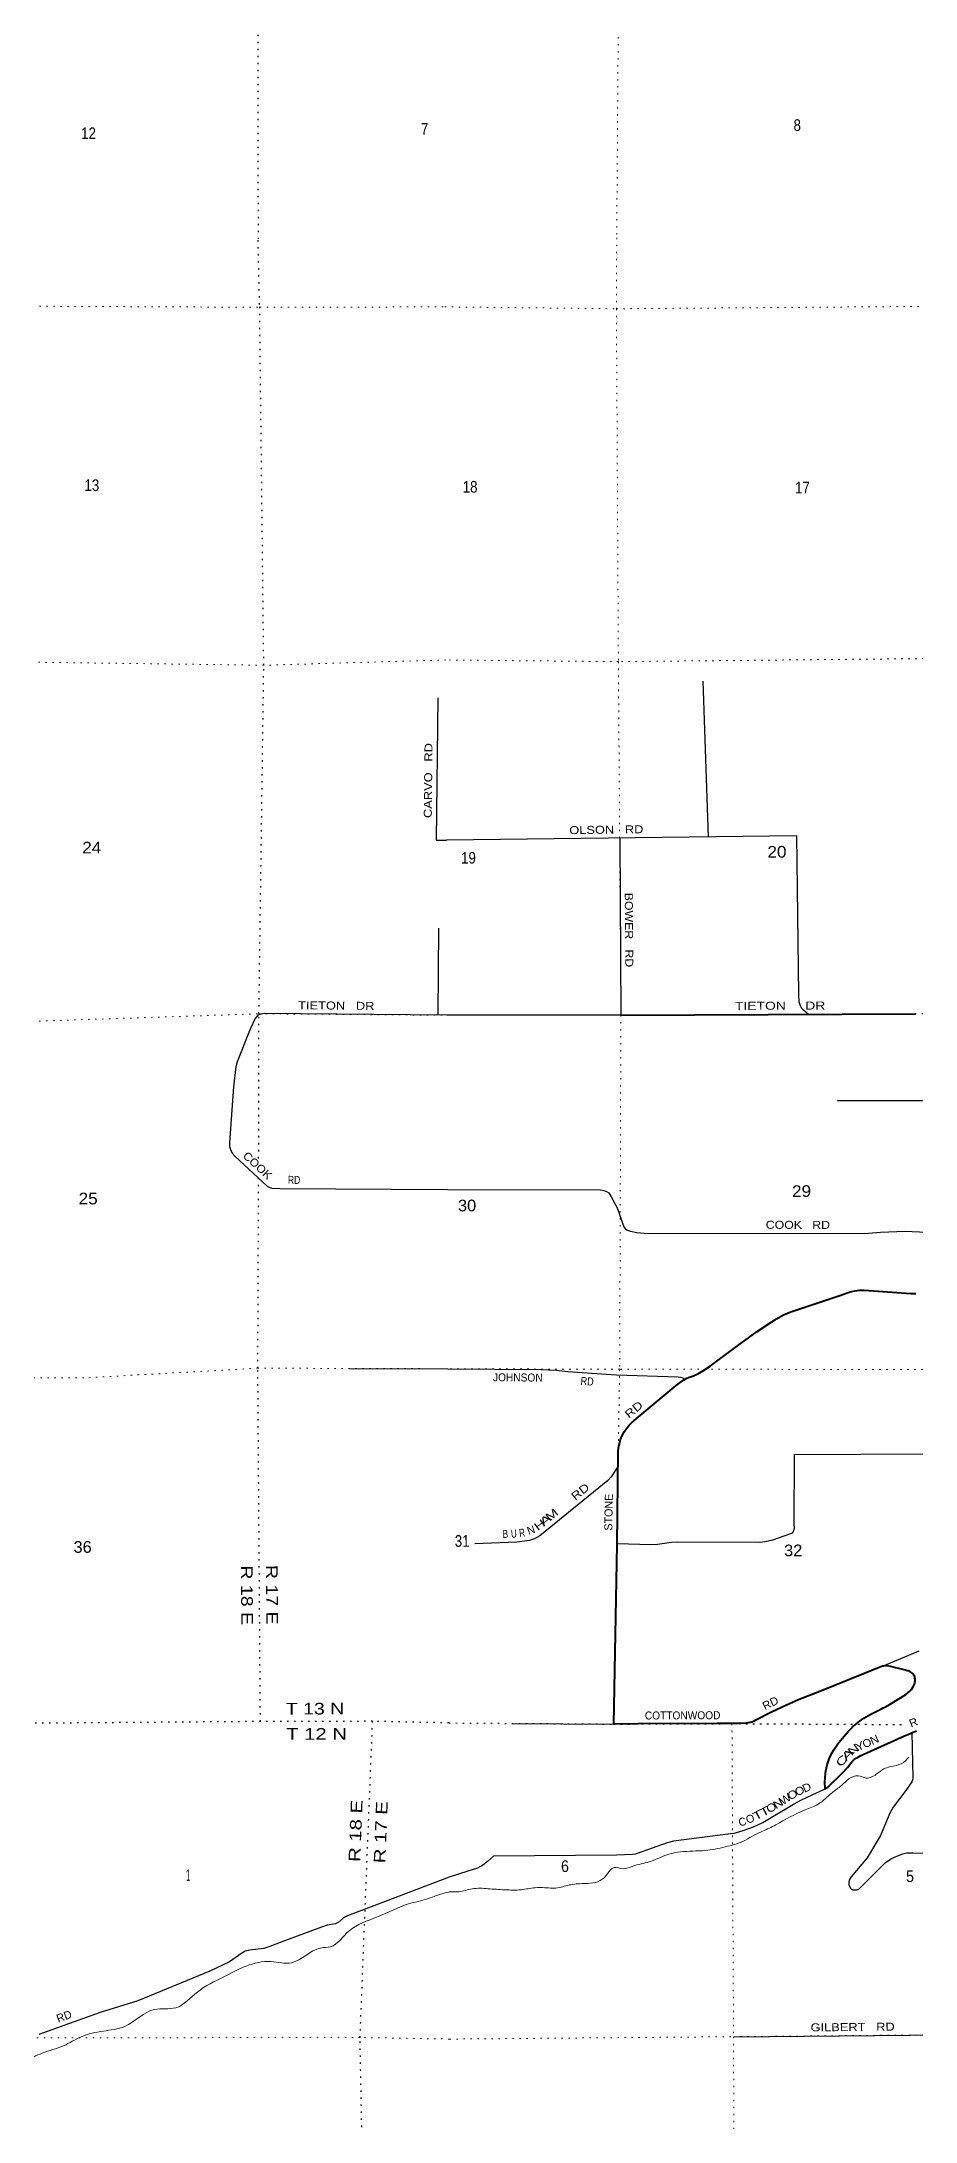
# Model space of a CAD drawing. Header units: feet. Extents: x -6 to 252658, y -374658 to -170635.
# Drawn here: x 56992 to 70101, y -348777 to -317587 of the extents above; entities that cross this region are included whole.
import ezdxf
from ezdxf.enums import TextEntityAlignment as Align

# ---------------------------------------------------------------- set-up
doc = ezdxf.new("R2010")
doc.units = ezdxf.units.FT
doc.header["$LTSCALE"] = 70
doc.linetypes.add('DOTTED', pattern=[1.5, 0.3, -1.2])
for name, color, linetype, lineweight in [('26', 7, 'Continuous', 40), ('27', 7, 'Continuous', 13), ('29', 7, 'Continuous', 25), ('30', 7, 'Continuous', 13), ('39', 7, 'Continuous', 13), ('6', 7, 'DOTTED', 25), ('7', 7, 'DOTTED', 13)]:
    doc.layers.add(name, color=color, linetype=linetype, lineweight=lineweight)

msp = doc.modelspace()

# ---------------------------------------------------------------- linework, layer by layer
at = {"layer": '26'}
for points in [[(65682.6, -332187.48), (70103.74, -332166.81)], [(66584.29, -337688.07), (66622.24, -337660.42), (66662.88, -337636.9), (66705.75, -337617.76), (66742.47, -337605.41), (66772.27, -337594.41), (66848.1, -337560.03), (66919.92, -337517.9), (67021.33, -337453.13), (67375.07, -337187.55), (67726.86, -336930.02), (67944.81, -336783.91), (67999.73, -336750.98), (68018.84, -336739.15), (68123.81, -336682.91), (68234.09, -336637.95), (68279.12, -336620.99), (68980.45, -336385.43), (69074.89, -336350.77), (69120.44, -336336.02), (69190.63, -336319.88), (69262.12, -336311.16), (69334.13, -336309.97), (70029.62, -336358.94), (70071.15, -336360.74), (70079.62, -336360.76), (70107.47, -336360.84)], [(68748.03, -343788.7), (68746.72, -343763.39), (68743.8, -343706.49), (68744.87, -343612.89), (68755.73, -343519.91), (68776.24, -343428.58), (68806.18, -343339.89), (68835.51, -343273.94), (68875.89, -343202.87), (68948.11, -343097.89), (69030.91, -343001.04), (69090.11, -342928.39), (69156.58, -342862.34), (69164.18, -342855.86), (69189.99, -342833.85), (69214.18, -342813.52), (69235.16, -342795.88), (69329.17, -342728.85), (69429.67, -342672.02), (69590.72, -342589.58), (69615.52, -342576.88), (69640.72, -342562.71), (69720.45, -342517.88), (69745.63, -342503.72), (69770.45, -342488.36), (69956.12, -342373.46), (70016.88, -342323.64), (70041.52, -342300.13), (70058.71, -342274.77), (70073.15, -342247.75), (70084.69, -342219.36), (70091.62, -342196.39), (70094.7, -342180.79), (70096.35, -342163.55), (70096.18, -342146.24), (70094.2, -342129.04), (70090.44, -342112.14), (70089.88, -342110.63), (70083.63, -342096.5), (70075.93, -342083.1), (70066.88, -342070.58), (70056.57, -342059.07), (70045.11, -342048.7), (70032.63, -342039.59), (70019.27, -342031.83), (70005.17, -342025.51), (69990.49, -342020.7), (69975.38, -342017.45), (69952.9, -342011.97), (69706.54, -341951.91), (69681.42, -341947.29), (69656.54, -341944.72), (69653.34, -341944.49), (69635.1, -341945.12), (69617.03, -341947.65), (69607.18, -341950.1), (69582.31, -341958.25), (69557.18, -341968.43), (68692.87, -342318.61), (68307.36, -342471), (68299.65, -342473.9), (68166.05, -342532.83), (67939.88, -342640.94), (67695.24, -342765.32), (67670.38, -342777.96), (67645.24, -342788.09), (67619.57, -342795.45), (67612.96, -342796.61), (67587.75, -342800.71), (67562.96, -342802.44), (67441.11, -342810.92), (67178.05, -342811.27), (67153.05, -342811.3), (67128.05, -342811.32), (65940.44, -342815.76), (65575.49, -342818.41), (65626.68, -340131.88), (65643.86, -338728.34), (65648.32, -338673.71), (65659.49, -338611.37), (65677.12, -338550.55), (65701, -338491.89), (65730.89, -338436.06), (65766.45, -338383.66), (65807.29, -338335.26), (65852.97, -338291.4), (65867.52, -338279.22), (65883.9, -338266.42), (66509.1, -337741.8), (66584.29, -337688.07)], [(68748.03, -343788.7), (68753.75, -343785.49), (68787.12, -343761.97), (69012.46, -343543.44), (69079.64, -343468.62), (69131.67, -343404.12), (69156.29, -343375.75), (69183.74, -343350.1), (69213.72, -343327.47), (69245.9, -343308.09), (69274.39, -343294.49), (69936.81, -342995.68), (69962.32, -342984.17), (69986.81, -342973.6), (70067.75, -342938.67), (70068.06, -342938.56), (70093.6, -342929.45), (70118.06, -342920.27)]]:
    msp.add_lwpolyline(points, dxfattribs=at)
at = {"layer": '29'}
for p, q in [((66912.12, -327178.71), (66990.16, -329514.28)), ((65665.89, -329530.88), (65682.6, -332187.48)), ((62945.82, -330884.42), (62934.45, -332188.26)), ((65682.6, -332187.48), (63070.1, -332189.55)), ((61607.53, -337485.16), (63086.34, -337489.47)), ((64060.28, -342807.9), (65575.49, -342818.41))]:
    msp.add_line(p, q, dxfattribs=at)
for points in [[(62933.92, -327429.86), (62911.3, -329565.03), (63064.69, -329563.5)], [(68493.81, -332172.12), (68420.18, -332111.8), (68397.59, -332086.94), (68380.92, -332057.25), (68370.48, -332030.43), (68359.19, -331987.49), (68354.29, -331878.36), (68323.66, -329497.56), (63064.69, -329563.5)], [(63070.1, -332189.55), (60332.63, -332163.5), (60286.04, -332171.02), (60237.93, -332189.07), (60194.32, -332235.7), (60119.57, -332398.6), (59925.22, -332886.99), (59904.57, -332963.5), (59871.97, -333260.76), (59808.66, -334096.6), (59812.48, -334157.99), (59824.5, -334203.11), (59851.56, -334254.26), (59888.9, -334302.49), (60375.16, -334751.69), (60407.82, -334768.67), (60446.9, -334780.71), (60566.94, -334785.76), (63079.1, -334800.36)], [(68925.55, -333469.31), (71955.05, -333466.8), (71993.23, -333471.3), (72022.59, -333479.21), (72044.05, -333492.22), (72062.13, -333508.04), (72086.07, -333530.42), (72202.85, -333662.46), (72234.95, -333690.54), (72283.53, -333726.71), (72466.68, -333838.08), (72957.87, -334114.34), (72994.17, -334129.04), (73045.98, -334143.72), (73110.83, -334151.51), (73625.44, -334151.21)], [(63079.1, -334800.36), (65377.03, -334808.2), (65427.01, -334817.04), (65467.68, -334833.99), (65499.3, -334853.2), (65532.07, -334899.09), (65627.04, -335078.19), (65727.46, -335359.48), (65745.54, -335386.61), (65774.9, -335411.47), (65825.01, -335428.39), (65924, -335447.63), (66030.14, -335457.16), (69337.08, -335463.57), (69576.24, -335440.21), (69946.1, -335425.3), (70802.6, -335468.18), (73143.29, -335485.55)], [(63086.34, -337489.47), (64491.75, -337499.97), (64710.88, -337511.27), (64885.74, -337530.4), (65536.17, -337577.34), (65614.71, -337582.66), (66542.98, -337611.84), (66583.64, -337616.36), (66613.01, -337627.66), (66636.09, -337652.41)], [(65641.15, -338949.57), (65537.55, -339108.03), (65488, -339164.57), (64464.48, -339996.66), (64385.58, -340041.51), (64311.88, -340064.49), (64118.96, -340087.99), (63489.81, -340114.13)], [(65626.92, -340112.38), (66135.38, -340124.48), (66231.36, -340119.18), (66442.86, -340089.29), (66538.6, -340085.28), (67761.61, -340091.43), (67839.85, -340081.88), (67961.84, -340057.02), (68230.67, -339962.09), (68257.78, -339948.53), (68273.6, -339928.19), (68284.89, -339880.72), (68283.54, -339817.84), (68284.71, -338777.16), (77240.44, -338731.05)], [(69605, -341950.81), (70155.43, -341720.55)], [(70048.53, -342946.37), (70063.01, -343622.53), (70059.42, -343654.75), (70045.87, -343684.13), (69959, -343815.07), (69765.74, -344062.72), (69714.66, -344151.82), (69574.86, -344486.88), (69374.75, -344823.77), (69138.32, -345108.31), (69108.34, -345160.06), (69100.43, -345194.52), (69102.69, -345224.47), (69112.58, -345252.88), (69128.67, -345279.85), (69143.35, -345293.97), (69163.68, -345303.01), (69203.18, -345305.4), (69222.42, -345305.27), (69235.98, -345300.19), (69251.79, -345291.71), (69355.64, -345187.35), (69596.23, -344949.03), (69649.39, -344898.43), (69726.2, -344844.19), (69798.88, -344807.03), (69913.71, -344762.82), (69972.45, -344751.52), (70060.05, -344747.58), (77993.07, -344760.58)], [(67365.13, -344458.29), (67516.29, -344416.11), (67670.93, -344360.48), (67812.62, -344292.44), (68273.96, -344020.19), (68392.96, -343954.54), (68560.32, -343872.15), (68716.71, -343806.26), (68748.03, -343788.7)], [(67365.13, -344458.29), (66473.22, -344573.54), (66378.08, -344597.97), (65928.53, -344760.7), (65896.9, -344769.74), (65858.62, -344774.52), (65617.4, -344781.79), (63772, -344798.08), (63681.76, -344880.16), (63606.22, -344938.13), (63565.56, -344960.73), (63529.41, -344978.81), (63387.09, -345024.01), (63107.48, -345113.65)], [(63107.48, -345113.65), (61580.47, -345694.78), (61521.98, -345723.58), (61454.19, -345785.03), (61403.14, -345814.9), (61276.79, -345836.17), (61188.64, -345863.04), (60610.57, -346076.47), (60398.81, -346161.06), (60325.52, -346184.23), (60114.68, -346207.69), (60047.06, -346225.71), (59997.41, -346252.82), (59811.59, -346384.23), (59514.26, -346524.04), (58433.99, -346967.74), (57868.24, -347145.11), (56951.03, -347473.81)], [(67374.46, -347506.75), (72667.56, -347460.4), (78000.93, -347468.66)]]:
    msp.add_lwpolyline(points, dxfattribs=at)
at = {"layer": '39'}
for points in [[(69997.91, -343316.32), (69948.61, -343374.48), (69818.48, -343437.61), (69626.05, -343491.08), (69514.1, -343570.18), (69359.84, -343627.43), (69241.15, -343593.99), (69102.89, -343641.09), (68990.75, -343740.26), (68849.5, -343849.17), (68639.43, -344019.94), (68447.18, -344103.56), (68004.83, -344329.48), (67806.64, -344425.2), (67680.51, -344484.29), (67552.46, -344557.47), (67281.96, -344651.63), (66985.14, -344709.76), (66623.81, -344730.09), (66443.26, -344757.34), (66108.72, -344884.07), (65862.14, -344949.93), (65715.79, -344987.03), (65579.13, -344969.78), (65481.32, -345062.87), (65371.54, -345166.09), (65062.59, -345212.24), (64857.96, -345243.66), (64759.74, -345270.41), (64542.87, -345271.75), (64396.29, -345272.65), (64185.63, -345302.1), (63940.65, -345303.62), (63689.54, -345287.07), (63450.58, -345288.55), (63252.07, -345334.01), (63108.45, -345331.69)], [(63109.18, -345331.78), (62956.75, -345375.01), (62783.52, -345438.69), (62495.63, -345516), (62032.23, -345709.27), (61600.9, -345922.77), (61324.25, -346156.99), (61177.39, -346176.53), (60739.98, -346398.06), (60430.48, -346378.75), (60060.21, -346447.69), (59725.64, -346609.29), (59328.4, -346837), (59003.49, -347073.04), (58687.73, -347097.96), (58238.09, -347351.61), (57918.07, -347422.76), (57585.91, -347507.94), (57319.84, -347641.65), (57001.62, -347753.03), (56741.63, -347876.7)]]:
    msp.add_spline(points, degree=3, dxfattribs=at)
at = {"layer": '6'}
for points in [[(60184.91, -291819.32), (60183.27, -294887.02), (60212.91, -300232.29), (60218.18, -305557.72), (60221.77, -310913.33), (60232.05, -316329.2), (60239.22, -320544.63)], [(60248.17, -334334.52), (60252.56, -332162.29), (60325.12, -326939.26), (60262.96, -321529.21), (60239.22, -320544.63)], [(60274.4, -342780.32), (60235.79, -337480.98), (60247.65, -334588.37)], [(63099.88, -342801.33), (61957.11, -342776.82), (60274.4, -342780.32), (56653.56, -342808.44), (54978.87, -342815.99), (51195.05, -342869.62), (49673.33, -342843.58), (45580.02, -342875.89), (44383.88, -342869.22), (40208.04, -342921.32), (39074.27, -342904.84), (34778.49, -342827.76), (33718.99, -342831.68), (31550.53, -342819.05)], [(61783.1, -366282.12), (61778.74, -363803.96), (61832.6, -358504.98), (61868.22, -352849.97), (61769.46, -347518.22), (61957.11, -342776.82)], [(63099.88, -342801.33), (65575.49, -342818.41), (67348.58, -342811.48), (69917.1, -342824.84)]]:
    msp.add_lwpolyline(points, dxfattribs=at)
at = {"layer": '7'}
for points in [[(65197.35, -286239.04), (65273.66, -289632.69), (65314.89, -294915.64), (65300.5, -300271.53), (65273.75, -305595.34), (65512.82, -310963.08), (65650.71, -316261.28), (65619.62, -320529.86)], [(65619.62, -320529.86), (65615.24, -321593.82), (65644.87, -326885.65), (65682.58, -332185.47), (65664.15, -337497.7), (65575.49, -342818.41)], [(31521.49, -321711.54), (34177, -321769.43), (39414.19, -321741.58), (44621.29, -321701.54), (49852.47, -321669.64), (55070.05, -321547.19), (60264.75, -321571.45), (63040.7, -321565.49)], [(63040.7, -321565.49), (65615.24, -321593.82), (70948.44, -321552.82), (76201.48, -321538.46), (81513.04, -321567.97), (86826.41, -321567.31), (90953.99, -321494.66)], [(63056.17, -326860.42), (60325.12, -326939.26), (54989.93, -326870.2), (49943.45, -326951.08), (44687.89, -327031.15), (39444.69, -327054.96), (34179.31, -327090.75), (31528.83, -327047.56)], [(94584.8, -326790.11), (92162.76, -326759.99), (86707.54, -326874.13), (81536.59, -326851.79), (76243.16, -326830.21), (70959.92, -326832.7), (65644.87, -326885.65), (63056.17, -326860.42)], [(31536.03, -332278.76), (34101.89, -332281.04), (39360.78, -332333.72), (44617.8, -332358.23), (49895.06, -332356.67), (55067.87, -332338.62), (60250.27, -332166.87), (63070.1, -332189.55)], [(63070.1, -332189.55), (65682.58, -332185.47), (70971.72, -332162.84), (76244.83, -332146.34), (81540.08, -332137.75), (86927.71, -332130.6), (92180.64, -332098.14), (94607.74, -332084.1)], [(85280.73, -337420.32), (81549.68, -337437.75), (76270.61, -337464.33), (70945.41, -337499.25), (65664.15, -337497.7), (63086.34, -337489.47)], [(63086.34, -337489.47), (60235.79, -337480.98), (57627.55, -337627.68), (54881.4, -337623.01), (49563.88, -337634.46), (44268.77, -337587.68), (39190.42, -337612.13), (33953.46, -337595.75), (31543.27, -337545.89)], [(67348.58, -342811.48), (67372.41, -347506.18), (67388.22, -352836.3), (67385.29, -355697.53)], [(63111.49, -347542.56), (61769.46, -347518.22), (56411.94, -347524.54), (51042.16, -347498.53), (45529.92, -347562.31), (40147.7, -347536.51), (34768.48, -347429.07), (31556.87, -347434.18)], [(63111.49, -347542.56), (67372.41, -347506.18), (72663.38, -347457.4), (78000.93, -347468.66), (83360.3, -347437.55), (87582.97, -347433.63)]]:
    msp.add_lwpolyline(points, dxfattribs=at)

# ---------------------------------------------------------------- texts
at = {"layer": '27'}
for s, rotation, width, p in [('TIETON     DR', 0.245, 1.3, (67393.44, -332108.15)), ('RD', 40.001, 1.25, (65803, -338240.01)), ('RD', 25.548, 1.05, (67841.46, -342609.9)), ('COTTONWOOD', 0.224, 0.95, (66041.68, -342749.63)), ('R', 21.105, 1.05, (70035.51, -342871.31)), ('Y', 24.503, 1.2, (69233.22, -343230.28)), ('O', 23.772, 1.05, (69337.69, -343182.95)), ('N', 23.772, 1.1, (69451.92, -343133.7)), ('C', 50.61, 1.5, (68985.88, -343473.89)), ('A', 46.702, 1.8, (69060.44, -343384.92)), ('N', 37.336, 1.45, (69139.08, -343302.04)), ('D', 24.601, 1.1, (68437.61, -343849.54)), ('O', 29.606, 1.2, (67903.08, -344159.36)), ('N', 31.157, 1.25, (68009.3, -344099.01)), ('W', 32.195, 1.1, (68110.54, -344037.69)), ('O', 31.577, 1.2, (68223.52, -343966.56)), ('O', 25.975, 1.1, (68327.78, -343903.05)), ('T', 27.981, 1.45, (67700.47, -344268.6)), ('T', 28.958, 1.5, (67805.93, -344216.13))]:
    msp.add_text(s, height=120, rotation=rotation, dxfattribs=dict(at, width=width)).set_placement(p)
for s, rotation, p in [('STONE', 89.045, (65552.92, -339917.61)), ('C', 18.783, (67468.94, -344358.74)), ('O', 20.135, (67583.41, -344315.65))]:
    msp.add_text(s, height=120, rotation=rotation, dxfattribs=at).set_placement(p)
at = {"layer": '30'}
for s, rotation, width, p in [('CARVO   RD', 89.393, 1.2, (62844.83, -329231.31)), ('OLSON   RD', 0.718, 1.2, (64908.49, -329472.69)), ('BOWER   RD', 270.36, 1.15, (65741.05, -330351.18)), ('TIETON   DR', 359.455, 1.2, (60839.71, -332098.32)), ('COOK', 317.269, 1.1, (59999.81, -334309.65)), ('RD', 359.667, 0.8, (60686.49, -334716.45)), ('COOK   RD', 359.889, 1.15, (67855.84, -335390.7)), ('JOHNSON', 359.572, 0.95, (63762.89, -337677.46)), ('RD', 355.872, 0.85, (65073.75, -337729.78)), ('RD', 39.11, 1.25, (64998.38, -339470.85)), ('GILBERT   RD', 0.502, 1.2, (68528.12, -347426.65))]:
    msp.add_text(s, height=120, rotation=rotation, dxfattribs=dict(at, width=width)).set_placement(p)
for s, rotation, width, p in [('M', 39.11, 1.4, (64682.85, -339724.96)), ('B', 1.379, 0.75, (63950.9, -340026.47)), ('U', 4.945, 0.75, (64081.87, -340021.61)), ('R', 6.945, 0.75, (64206.35, -340008.4)), ('H', 35.616, 1.35, (64499.24, -339880.36)), ('A', 39.11, 1.65, (64587.91, -339804.41))]:
    msp.add_text(s, height=120, rotation=rotation, dxfattribs=dict(at, width=width)).set_placement(p, align=Align.CENTER)
msp.add_text('N', height=120, rotation=19.318, dxfattribs=at).set_placement((64354.23, -339964.97), align=Align.CENTER)
msp.add_text('RD', height=120, rotation=19.716, dxfattribs=at).set_placement((57240.48, -347295.72))
at = {"layer": '6'}
for s, rotation, width, p in [('R 18 E', 270.417, 1.25, (59982.03, -340439.4)), ('R 17 E', 270.417, 1.25, (60357.29, -340432.17)), ('T 13 N', 0.119, 1.25, (60655.09, -342675.07)), ('T 12 N', 0.119, 1.3, (60660.51, -343054.52)), ('R 18 E', 87.734, 1.3, (61771.03, -344888.08)), ('R 17 E', 87.734, 1.3, (62148.45, -344908.49))]:
    msp.add_text(s, height=175, rotation=rotation, dxfattribs=dict(at, width=width)).set_placement(p)
at = {"layer": '7'}
for s, width, p in [('8', 0.85, (68272.91, -318927.11)), ('12', 0.85, (57585.4, -319049.24)), ('7', 0.85, (62682.58, -318982.65)), ('13', 0.85, (57635.3, -324327.16)), ('24', 1.1, (57601.33, -329761.99)), ('25', 1.1, (57547.15, -335024.6)), ('36', 1.05, (57471, -340249.6)), ('1', 0.4, (59158.27, -345172.45))]:
    msp.add_text(s, height=175, dxfattribs=dict(at, width=width)).set_placement(p)
for s, width, p in [('18', 0.85, (63310.51, -324351.98)), ('17', 0.85, (68295.57, -324364.01)), ('20', 1.1, (67880.84, -329825.74)), ('19', 0.85, (63285.84, -329916)), ('30', 1.05, (63238.94, -335129.85)), ('29', 1.1, (68250.2, -334914.13)), ('31', 0.85, (63191.16, -340160.55)), ('32', 1.05, (68131.15, -340302.4)), ('6', 0.9, (64785.24, -345036.73)), ('5', 0.9, (69961.84, -345187.46))]:
    msp.add_text(s, height=175, rotation=0.354, dxfattribs=dict(at, width=width)).set_placement(p)

doc.saveas('drawing.dxf')
